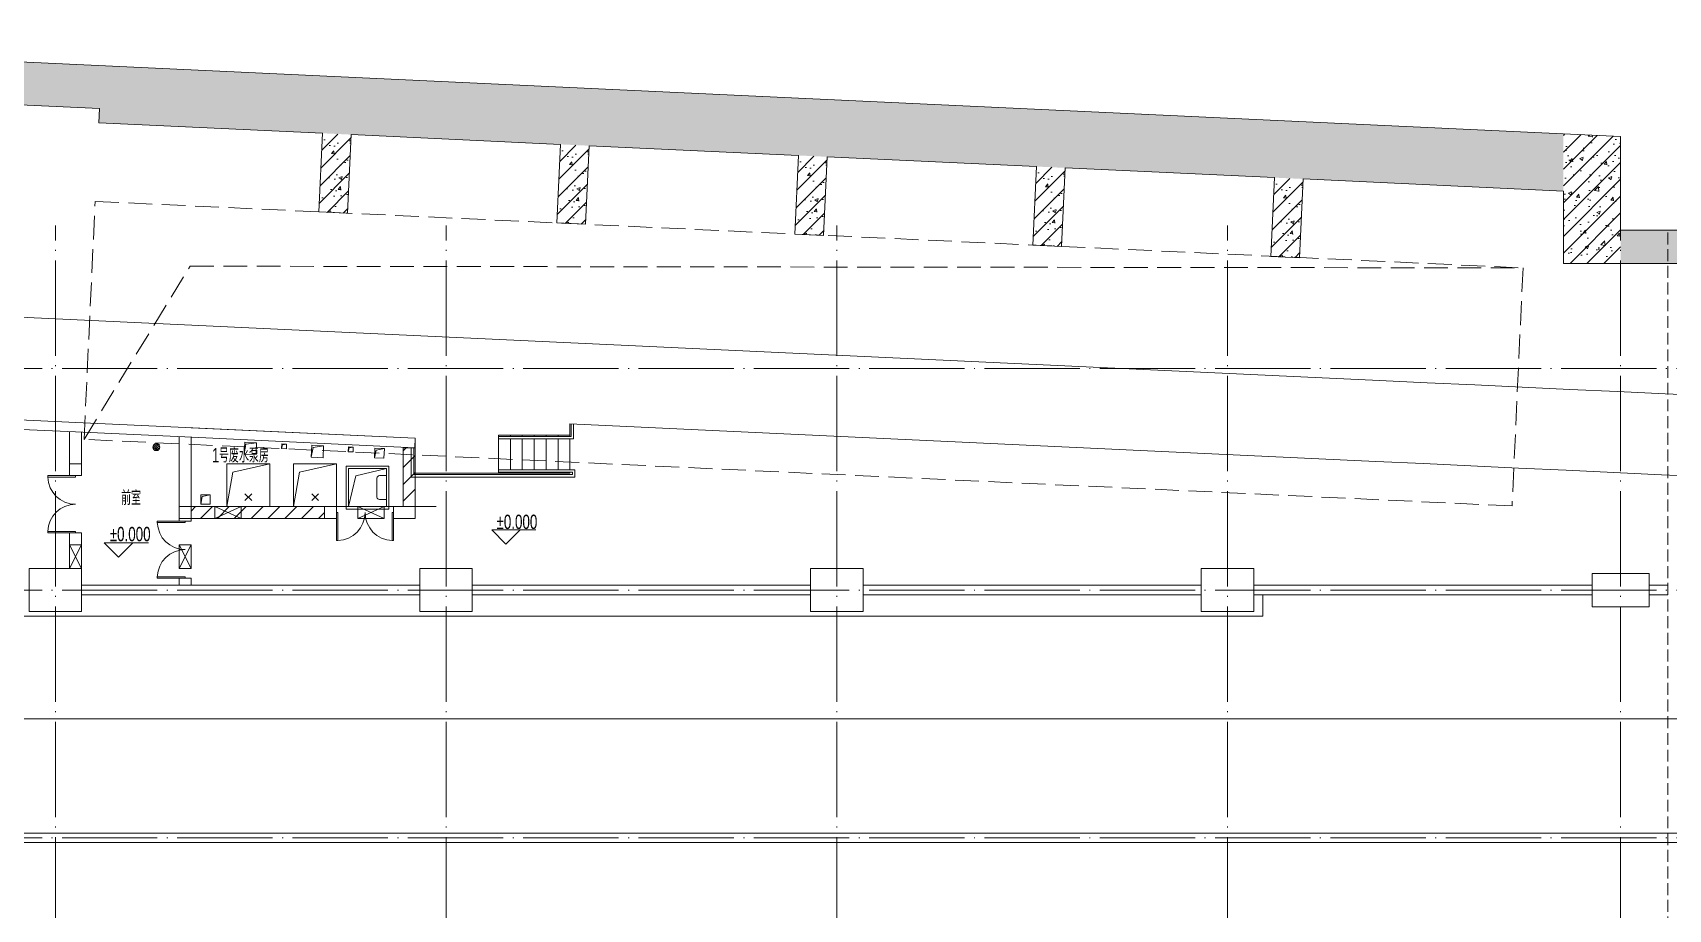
# Model space of a CAD drawing. Extents: x 4 to 13611208, y -605838 to 574722.
# Drawn here: x 13135622 to 13169947, y -10459 to 7934 of the extents above; entities that cross this region are included whole.
import ezdxf

# ---------------------------------------------------------------- set-up
doc = ezdxf.new("R2010")
doc.units = 0
doc.header["$LTSCALE"] = 1000
doc.header["$MEASUREMENT"] = 0
doc.linetypes.add('DASH', pattern=[0.35, 0.25, -0.1])
doc.linetypes.add('DOTE', pattern=[2.42, 2, -0.2, 0.02, -0.2])
doc.layers.add('pipe排水', color=8, linetype='Continuous', lineweight=5)
doc.layers.add('建筑底图', color=8, linetype='Continuous', lineweight=13)
doc.styles.add('C', font='HZTXT_E', dxfattribs={"width": 0.7, "bigfont": 'HZTXT'})
pattern_1 = [(45, (793255.26, 9e-08), (-176.7766953, 176.7766953), []), (50, (793255.26, 9e-08), (717.260183, -62.752135), [75, -825]), (355, (793255.26, 9e-08), (-138.751334, 752.192134), [60, -660]), (100.4514, (793315, -5.2), (578.50938, 689.439542), [63.74019, -701.14211]), (46.1842, (793255.26, 200), (1067.24105, -165.519014), [112.5, -1237.5]), (96.6356, (793344.2, 186.2), (934.662706, 974.11787), [95.61029, -1051.713]), (351.1842, (793255.3, 200), (934.661945, 974.1186), [90, -990]), (21, (793355.26, 150), (596.907052, -402.61889), [75, -825]), (326, (793355.26, 150), (243.31533, 725.150045), [60, -660]), (71.4514, (793405, 116.45), (840.22263, 322.530497), [63.74019, -701.14211]), (37.5, (793255.26, 9e-08), (12.1598553, 332.893854), [0, -652, 0, -670, 0, -662.5]), (7.5, (793255.26, 9e-08), (263.069537, 394.411712), [0, -382, 0, -637, 0, -252.5]), (327.5, (793032.26, 9e-08), (533.822436, -22.554872), [0, -250, 0, -780, 0, -1035]), (317.5, (792932.26, 9e-08), (583.18617, 100.104982), [0, -325, 0, -518, 0, -735])]
pattern_2 = [(45, (0, 179.5), (-176.776766, 176.776766), [])]

# ---------------------------------------------------------------- blocks, each defined once
blk = doc.blocks.new('地漏')
at = {"layer": 'pipe排水'}
h = blk.add_hatch(dxfattribs=at)
h.set_pattern_fill('ANSI31', color=8, scale=25, style=0)
h.set_pattern_definition([(45, (-444803.95, -349136.397), (-28.0633004, 28.0633004), [])])
h.paths.add_polyline_path([(100, 0, 1), (-100, 0, 1)])
blk.add_circle((0, 0), 100, dxfattribs=at)
blk = doc.blocks.new('$DorLib2D$00000002')
for p, q in [((-0.5, 0), (-0.5, 0.4875)), ((-0.475, 0.4875), (-0.5, 0.4875)), ((-0.475, 0), (-0.475, 0.4875)), ((0.475, 0), (0.475, 0.4875)), ((0.475, 0.4875), (0.5, 0.4875)), ((0.5, 0), (0.5, 0.4875)), ((-0.5, 0), (-0.475, 0)), ((0.5, 0), (0.475, 0))]:
    blk.add_line(p, q)
at = {"lineweight": 13}
for centre, start, end in [((-0.4875, 0), 0, 88.53072), ((0.4875, 0), 91.46928, 180)]:
    blk.add_arc(centre, 0.4875, start, end, dxfattribs=at)
blk = doc.blocks.new('_FZH')
blk.add_lwpolyline([(-0.5, -0.5), (0.5, -0.5), (0.5, 0.5), (-0.5, 0.5)], close=True)

msp = doc.modelspace()

# ---------------------------------------------------------------- hatches: boundary and pattern name
at = {"layer": '建筑底图'}
h = msp.add_hatch(dxfattribs=at)
h.set_pattern_fill('钢筋混凝土', color=8, scale=100, style=0)
h.set_pattern_definition(pattern_1)
h.paths.add_polyline_path([(13167747.4, 4611.1), (13167747.4, 5812.4), (13122181.4, 7934.3), (13122090.7, 5986.4), (13122989.7, 5944.5), (13123038.6, 6993.4), (13137023.4, 6342.1), (13137009.4, 6042.5)])
h = msp.add_hatch(dxfattribs=at)
h.set_pattern_fill('钢筋混凝土', color=8, scale=100, style=0)
h.set_pattern_definition([(45, (773277.22, 200929.1), (-176.7766953, 176.7766953), []), (50, (773277.2, 200929.1), (717.260183, -62.752135), [75, -825]), (355, (773277.2, 200929.1), (-138.751334, 752.192134), [60, -660]), (100.4514, (773337, 200923.9), (578.50938, 689.439542), [63.74019, -701.14211]), (46.1842, (773277.2, 201129.1), (1067.24105, -165.519014), [112.5, -1237.5]), (96.6356, (773366.2, 201115.3), (934.662706, 974.11787), [95.61029, -1051.713]), (351.1842, (773277.2, 201129.1), (934.66195, 974.1186), [90, -990]), (21, (773377.2, 201079.1), (596.907052, -402.61889), [75, -825]), (326, (773377.2, 201079.1), (243.31533, 725.150045), [60, -660]), (71.4514, (773426.96, 201045.55), (840.22263, 322.530497), [63.74019, -701.14211]), (37.5, (773277.22, 200929.1), (12.1598553, 332.893854), [0, -652, 0, -670, 0, -662.5]), (7.5, (773277.22, 200929.1), (263.069537, 394.411712), [0, -382, 0, -637, 0, -252.5]), (327.5, (773054.22, 200929.1), (533.822436, -22.554872), [0, -250, 0, -780, 0, -1035]), (317.5, (772954.2, 200929.1), (583.18617, 100.104982), [0, -325, 0, -518, 0, -735])])
h.paths.add_polyline_path([(13142226.7, 4142.1), (13142303.7, 5794.8), (13141704.3, 5822.7), (13141627.6, 4174.4)])
h = msp.add_hatch(dxfattribs=at)
h.set_pattern_fill('钢筋混凝土', color=8, scale=100, style=0)
h.set_pattern_definition([(45, (778271.5, 200697.73), (-176.7766953, 176.7766953), []), (50, (778271.5, 200697.73), (717.260183, -62.752135), [75, -825]), (355, (778271.5, 200697.7), (-138.751334, 752.192134), [60, -660]), (100.4514, (778331.26, 200692.5), (578.50938, 689.439542), [63.74019, -701.14211]), (46.1842, (778271.5, 200897.7), (1067.24105, -165.519014), [112.5, -1237.5]), (96.6356, (778360.4, 200883.9), (934.662706, 974.11787), [95.61029, -1051.713]), (351.1842, (778271.5, 200897.7), (934.66195, 974.1186), [90, -990]), (21, (778371.5, 200847.73), (596.907052, -402.61889), [75, -825]), (326, (778371.5, 200847.7), (243.31533, 725.150045), [60, -660]), (71.4514, (778421.2, 200814.2), (840.22263, 322.530497), [63.74019, -701.14211]), (37.5, (778271.5, 200697.73), (12.1598553, 332.893854), [0, -652, 0, -670, 0, -662.5]), (7.5, (778271.5, 200697.73), (263.069537, 394.411712), [0, -382, 0, -637, 0, -252.5]), (327.5, (778048.5, 200697.73), (533.822436, -22.554872), [0, -250, 0, -780, 0, -1035]), (317.5, (777948.5, 200697.73), (583.18617, 100.104982), [0, -325, 0, -518, 0, -735])])
h.paths.add_polyline_path([(13147221, 3910.7), (13147298, 5563.4), (13146698.6, 5591.3), (13146621.9, 3943.1)])
h = msp.add_hatch(dxfattribs=at)
h.set_pattern_fill('钢筋混凝土', color=8, scale=100, style=0)
h.set_pattern_definition(pattern_1)
h.paths.add_polyline_path([(13167747.4, 3089.7), (13167747.4, 5812.4), (13168947.4, 5756.6), (13168947.4, 3089.7)])
h = msp.add_hatch(dxfattribs=at)
h.set_pattern_fill('钢筋混凝土', color=8, scale=100, style=0)
h.set_pattern_definition([(45, (783266.08, 200465.15), (-176.7766953, 176.7766953), []), (50, (783266.1, 200465.15), (717.260183, -62.752135), [75, -825]), (355, (783266.1, 200465.15), (-138.751334, 752.192134), [60, -660]), (100.4514, (783325.85, 200459.9), (578.50938, 689.439542), [63.74019, -701.14211]), (46.1842, (783266.1, 200665.15), (1067.24105, -165.519014), [112.5, -1237.5]), (96.6356, (783355, 200651.4), (934.662706, 974.11787), [95.61029, -1051.713]), (351.1842, (783266.1, 200665.2), (934.66195, 974.1186), [90, -990]), (21, (783366.1, 200615.15), (596.907052, -402.61889), [75, -825]), (326, (783366.1, 200615.15), (243.31533, 725.150045), [60, -660]), (71.4514, (783415.8, 200581.6), (840.22263, 322.530497), [63.74019, -701.14211]), (37.5, (783266.08, 200465.15), (12.1598553, 332.893854), [0, -652, 0, -670, 0, -662.5]), (7.5, (783266.08, 200465.15), (263.069537, 394.411712), [0, -382, 0, -637, 0, -252.5]), (327.5, (783043.08, 200465.15), (533.822436, -22.554872), [0, -250, 0, -780, 0, -1035]), (317.5, (782943.1, 200465.15), (583.18617, 100.104982), [0, -325, 0, -518, 0, -735])])
h.paths.add_polyline_path([(13152215.6, 3678.1), (13152292.6, 5330.8), (13151693.2, 5358.7), (13151616.5, 3710.5)])
h = msp.add_hatch(dxfattribs=at)
h.set_pattern_fill('钢筋混凝土', color=8, scale=100, style=0)
h.set_pattern_definition([(45, (788260.67, 200232.58), (-176.7766953, 176.7766953), []), (50, (788260.67, 200232.6), (717.260183, -62.752135), [75, -825]), (355, (788260.7, 200232.6), (-138.751334, 752.192134), [60, -660]), (100.4514, (788320.44, 200227.35), (578.50938, 689.439542), [63.74019, -701.14211]), (46.1842, (788260.7, 200432.6), (1067.24105, -165.519014), [112.5, -1237.5]), (96.6356, (788349.6, 200418.8), (934.662706, 974.11787), [95.61029, -1051.713]), (351.1842, (788260.7, 200432.6), (934.66195, 974.1186), [90, -990]), (21, (788360.67, 200382.6), (596.907052, -402.61889), [75, -825]), (326, (788360.7, 200382.6), (243.31533, 725.150045), [60, -660]), (71.4514, (788410.4, 200349), (840.22263, 322.530497), [63.74019, -701.14211]), (37.5, (788260.67, 200232.58), (12.1598553, 332.893854), [0, -652, 0, -670, 0, -662.5]), (7.5, (788260.67, 200232.58), (263.069537, 394.411712), [0, -382, 0, -637, 0, -252.5]), (327.5, (788037.67, 200232.58), (533.822436, -22.554872), [0, -250, 0, -780, 0, -1035]), (317.5, (787937.67, 200232.58), (583.18617, 100.104982), [0, -325, 0, -518, 0, -735])])
h.paths.add_polyline_path([(13157210.2, 3445.5), (13157287.1, 5098.2), (13156687.8, 5126.1), (13156611, 3477.9)])
h = msp.add_hatch(dxfattribs=at)
h.set_pattern_fill('钢筋混凝土', color=8, scale=100, style=0)
h.set_pattern_definition([(45, (793255.26, 200000), (-176.7766953, 176.7766953), []), (50, (793255.26, 200000), (717.260183, -62.752135), [75, -825]), (355, (793255.26, 200000), (-138.751334, 752.192134), [60, -660]), (100.4514, (793315, 199994.8), (578.50938, 689.439542), [63.74019, -701.14211]), (46.1842, (793255.26, 200200), (1067.24105, -165.519014), [112.5, -1237.5]), (96.6356, (793344.2, 200186.2), (934.662706, 974.11787), [95.61029, -1051.713]), (351.1842, (793255.3, 200200), (934.66195, 974.1186), [90, -990]), (21, (793355.26, 200150), (596.907052, -402.61889), [75, -825]), (326, (793355.26, 200150), (243.31533, 725.150045), [60, -660]), (71.4514, (793405, 200116.45), (840.22263, 322.530497), [63.74019, -701.14211]), (37.5, (793255.26, 200000), (12.1598553, 332.893854), [0, -652, 0, -670, 0, -662.5]), (7.5, (793255.26, 200000), (263.069537, 394.411712), [0, -382, 0, -637, 0, -252.5]), (327.5, (793032.26, 200000), (533.822436, -22.554872), [0, -250, 0, -780, 0, -1035]), (317.5, (792932.26, 200000), (583.18617, 100.104982), [0, -325, 0, -518, 0, -735])])
h.paths.add_polyline_path([(13162204.8, 3213), (13162281.7, 4865.7), (13161682.4, 4893.6), (13161605.6, 3245.3)])
h = msp.add_hatch(dxfattribs=at)
h.set_pattern_fill('钢筋混凝土', color=8, scale=100, style=0)
h.set_pattern_definition(pattern_1)
h.paths.add_polyline_path([(13122497.4, -13710.3), (13121697.4, -13710.3), (13121697.4, -15460.3), (13121787.4, -17303.4), (13122586.5, -17265.7), (13122497.4, -15440.7)])
h.paths.add_polyline_path([(13121697.4, -4210.3), (13122497.4, -4210.3), (13122497.4, -2478.9), (13122573.5, -843.5), (13121774.4, -806.3), (13121697.4, -2460.3)])
h.paths.add_polyline_path([(13168947.4, -21010.3), (13168947.4, -21710.3), (13207597.4, -21710.3), (13207597.4, -20160.3), (13281197.4, -20160.3), (13281197.4, -19460.3), (13206897.4, -19460.3), (13206897.4, -21010.3)])
h.paths.add_polyline_path([(13168947.4, 3789.7), (13168947.4, 3089.7), (13206897.4, 3089.7), (13206897.4, 1539.7), (13281197.4, 1539.7), (13281197.4, 2239.7), (13207597.4, 2239.7), (13207597.4, 3789.7)])
h.paths.add_polyline_path([(13473697.4, -4551.4), (13472897.4, -4551.4), (13472897.4, -13160.3), (13473697.4, -13160.3)])
h.paths.add_polyline_path([(13473697.4, 2261.9), (13472897.4, 2261.9), (13472897.4, 2248.6), (13473697.4, 2248.6)])
h.paths.add_polyline_path([(13354022.4, 889.7), (13354022.4, 1039.7), (13354172.4, 1039.7), (13354172.4, 889.7), (13376672.4, 889.7), (13376672.4, 1039.7), (13376822.4, 1039.7), (13376822.4, 889.7), (13398547.4, 889.7), (13398547.4, 1039.7), (13398697.4, 1039.7), (13398697.4, 889.7), (13422497.4, 889.7), (13422497.4, 1089.7), (13453297.4, 1089.7), (13453297.4, 1789.7), (13421797.4, 1789.7), (13421797.4, 1589.7), (13349146.3, 1589.7), (13349146.3, 889.7)])
h.paths.add_polyline_path([(13332922.4, 889.7), (13332922.4, 1039.7), (13333072.4, 1039.7), (13333072.4, 889.7), (13349146.3, 889.7), (13349146.3, 1589.7), (13311597.4, 1589.7), (13311597.4, 889.7)])
h.paths.add_polyline_path([(13332922.4, -18960.3), (13332922.4, -18810.3), (13311597.4, -18810.3), (13311597.4, -19510.3), (13349146.3, -19510.3), (13349146.3, -18810.3), (13333072.4, -18810.3), (13333072.4, -18960.3)])
h.paths.add_polyline_path([(13376672.4, -18960.3), (13376672.4, -18810.3), (13354172.4, -18810.3), (13354172.4, -18960.3), (13354022.4, -18960.3), (13354022.4, -18810.3), (13349146.3, -18810.3), (13349146.3, -19510.3), (13438197.4, -19510.3), (13438197.4, -19710.3), (13453297.4, -19710.3), (13453297.4, -19010.3), (13438897.4, -19010.3), (13438897.4, -18810.3), (13436422.6, -18810.3), (13436422.6, -18960.3), (13436272.6, -18960.3), (13436272.6, -18810.3), (13433472, -18810.3), (13433472, -18960.3), (13433322, -18960.3), (13433322, -18810.3), (13430973.4, -18810.3), (13430973.4, -18960.3), (13430823.4, -18960.3), (13430823.4, -18810.3), (13420572.4, -18810.3), (13420572.4, -18960.3), (13420422.4, -18960.3), (13420422.4, -18810.3), (13376822.4, -18810.3), (13376822.4, -18960.3)])
h = msp.add_hatch(dxfattribs=at)
h.set_pattern_fill('普通砖', color=8, scale=100, style=0)
h.set_pattern_definition(pattern_2)
h.paths.add_polyline_path([(13143397.4, -2010.3), (13143647.4, -2010.3), (13143647.4, -773.5), (13143397.4, -773.5)])
h = msp.add_hatch(dxfattribs=at)
h.set_pattern_fill('普通砖', color=8, scale=100, style=0)
h.set_pattern_definition(pattern_2)
h.paths.add_polyline_path([(13141747.4, -2260.3), (13141747.4, -2010.3), (13138947.4, -2010.3), (13138947.4, -2260.3)])

# ---------------------------------------------------------------- linework, layer by layer
at = {"layer": '建筑底图', "color": 8}
for p, q in [((13168947.4, 5756.6), (13122181.4, 7934.3)), ((13137023.4, 6342.1), (13123038.6, 6993.4)), ((13137009.4, 6042.5), (13137023.4, 6342.1)), ((13137009.4, 6042.5), (13141704, 5823.9)), ((13141704, 5823.9), (13141627.3, 4175.7)), ((13142226.6, 4147.7), (13142303.8, 5795.9)), ((13142303.8, 5795.9), (13146698.6, 5591.3)), ((13146698.6, 5591.3), (13146621.8, 3942)), ((13147221.2, 3914), (13147298, 5563.4)), ((13147298, 5563.4), (13151693.2, 5358.7)), ((13168947.4, 3789.7), (13168947.4, 5756.6)), ((13151693.2, 5358.7), (13151616.4, 3708.3)), ((13152215.7, 3680.3), (13152292.6, 5330.8)), ((13152292.6, 5330.8), (13156687.8, 5126.1)), ((13156687.8, 5126.1), (13156610.9, 3474.6)), ((13157210.2, 3446.7), (13157287.1, 5098.2)), ((13157287.1, 5098.2), (13161682.4, 4893.6)), ((13161682.4, 4893.6), (13161605.4, 3240.9)), ((13162204.8, 3213), (13162281.7, 4865.7)), ((13162281.7, 4865.7), (13167747.4, 4611.1)), ((13167747.4, 3089.7), (13167747.4, 4611.1)), ((13141627.3, 4175.7), (13142226.6, 4147.7)), ((13146621.8, 3942), (13147221.2, 3914)), ((13207597.4, 3789.7), (13168947.4, 3789.7)), ((13151616.4, 3708.3), (13152215.7, 3680.3)), ((13156610.9, 3474.6), (13157210.2, 3446.7)), ((13161605.4, 3240.9), (13162204.8, 3213)), ((13206897.4, 3089.7), (13167747.4, 3089.7)), ((13134897.4, -166), (13136527, -241.9)), ((13136527, -241.9), (13138827, -349)), ((13146897.4, -274.3), (13163807.8, -1061.7)), ((13146897.4, -535.3), (13146897.4, -274.3)), ((13146922.4, -535.3), (13146922.4, -275.5)), ((13146972.4, -585.3), (13146972.4, -277.8)), ((13135397.4, -389.5), (13136517.7, -441.7)), ((13136397.4, -436.1), (13136397.4, -1084.2)), ((13136517.7, -441.7), (13138817.7, -548.8)), ((13136647.4, -447.7), (13136647.4, -1084.2)), ((13138697.4, -543.2), (13138697.4, -2010.3)), ((13138817.7, -548.8), (13143642.7, -773.5)), ((13138827, -349), (13143652, -573.7)), ((13138947.4, -554.8), (13138947.4, -2010.3)), ((13143647.4, -573.5), (13138947.6, -354.6)), ((13143652, -573.7), (13143642.7, -773.5)), ((13143647.4, -1310.3), (13143647.4, -573.5)), ((13145397.4, -510.3), (13145397.4, -1310.3)), ((13145397.4, -510.3), (13146897.4, -510.3)), ((13145397.4, -535.3), (13146922.4, -535.3)), ((13145397.4, -585.3), (13146972.4, -585.3)), ((13145647.4, -510.3), (13145647.4, -535.3)), ((13145647.4, -585.3), (13145647.4, -1235.3)), ((13145897.4, -510.3), (13145897.4, -535.3)), ((13145897.4, -585.3), (13145897.4, -1235.3)), ((13146147.4, -510.3), (13146147.4, -535.3)), ((13146147.4, -585.3), (13146147.4, -1235.3)), ((13146397.4, -510.3), (13146397.4, -535.3)), ((13146397.4, -510.3), (13146397.4, -535.3)), ((13146397.4, -585.3), (13146397.4, -1235.3)), ((13146397.4, -585.3), (13146397.4, -1235.3)), ((13146647.4, -510.3), (13146647.4, -535.3)), ((13146647.4, -585.3), (13146647.4, -1235.3)), ((13146897.4, -1235.3), (13146897.4, -585.3)), ((13143397.4, -773.5), (13143397.4, -2010.3)), ((13143647.4, -773.5), (13143397.4, -773.5)), ((13143647.4, -773.5), (13143647.4, -2010.3)), ((13136397.4, -1087.2), (13136397.4, -1110.2)), ((13136647.4, -1087.2), (13136647.4, -1110.2)), ((13143622.4, -1335.3), (13146947.4, -1335.3)), ((13143647.4, -1310.3), (13146897.4, -1310.3)), ((13145397.4, -1235.3), (13146997.4, -1235.3)), ((13145397.4, -1285.3), (13146947.4, -1285.3)), ((13145647.4, -1285.3), (13145647.4, -1310.3)), ((13145897.4, -1285.3), (13145897.4, -1310.3)), ((13146147.4, -1285.3), (13146147.4, -1310.3)), ((13146397.4, -1285.3), (13146397.4, -1310.3)), ((13146397.4, -1285.3), (13146397.4, -1310.3)), ((13146647.4, -1285.3), (13146647.4, -1310.3)), ((13146897.4, -1310.3), (13146897.4, -1285.3)), ((13146947.4, -1335.3), (13146947.4, -1285.3)), ((13146997.4, -1395.3), (13146997.4, -1235.3)), ((13143562.4, -1395.3), (13146997.4, -1395.3)), ((13138947.4, -2010.3), (13138697.4, -2010.3)), ((13138697.4, -2010.3), (13138697.4, -2260.3)), ((13138947.4, -2260.3), (13138947.4, -2010.3)), ((13138947.4, -2010.3), (13141747.4, -2010.3)), ((13139697.4, -2010.3), (13144087.3, -2010.3)), ((13141997.4, -2010.3), (13141747.4, -2010.3)), ((13141747.4, -2010.3), (13141747.4, -2260.3)), ((13141997.4, -2260.3), (13141997.4, -2010.3)), ((13143647.4, -2010.3), (13143197.4, -2010.3)), ((13143197.4, -2010.3), (13143197.4, -2260.3)), ((13143647.4, -2260.3), (13143647.4, -2010.3)), ((13138697.4, -2260.3), (13138697.4, -2311.7)), ((13138697.4, -2260.3), (13138947.4, -2260.3)), ((13138697.4, -2311.7), (13138947.4, -2311.7)), ((13138947.4, -2311.7), (13138947.4, -2260.3)), ((13138947.4, -2260.3), (13141747.4, -2260.3)), ((13141747.4, -2260.3), (13141997.4, -2260.3)), ((13143197.4, -2260.3), (13143647.4, -2260.3)), ((13145555, -2795.5), (13145255, -2495.5)), ((13145255, -2495.5), (13146183.7, -2495.5)), ((13145555, -2795.5), (13145855, -2495.5)), ((13136397.4, -2810.2), (13136397.4, -3310.3)), ((13136647.4, -2810.2), (13136647.4, -3310.3)), ((13137423, -3067.7), (13137123, -2767.7)), ((13137123, -2767.7), (13138051.8, -2767.7)), ((13137423, -3067.7), (13137723, -2767.7)), ((13136647.4, -3660.3), (13138822.4, -3660.3)), ((13138947.4, -3511.7), (13138697.4, -3511.7)), ((13138697.4, -3511.7), (13138697.4, -3660.3)), ((13138822.4, -3660.3), (13143747.4, -3660.3)), ((13138947.4, -3660.3), (13138947.4, -3511.7)), ((13144847.4, -3660.3), (13151947.4, -3660.3)), ((13153047.4, -3660.3), (13160147.4, -3660.3)), ((13161247.4, -3660.3), (13168347.4, -3660.3)), ((13169547.4, -3660.3), (13169937.4, -3660.3)), ((13169937.4, -3660.3), (13169937.4, -3860.3)), ((13136647.4, -3860.3), (13138822.4, -3860.3)), ((13138822.4, -3860.3), (13143747.4, -3860.3)), ((13144847.4, -3860.3), (13151947.4, -3860.3)), ((13153047.4, -3860.3), (13160147.4, -3860.3)), ((13161247.4, -3860.3), (13168347.4, -3860.3)), ((13161437.4, -3860.3), (13161437.4, -4310.3)), ((13169547.4, -3860.3), (13169937.4, -3860.3)), ((13128141.9, -4310.3), (13161437.4, -4310.3))]:
    msp.add_line(p, q, dxfattribs=at)
at = {"layer": '建筑底图', "color": 8, "linetype": 'DOTE'}
for p, q in [((13136097.4, -25465), (13136097.4, 3889.7)), ((13144297.4, -25465), (13144297.4, 3889.7)), ((13152497.4, -25465), (13152497.4, 3889.7)), ((13160697.4, -25465), (13160697.4, 3889.7)), ((13168947.4, -25465), (13168947.4, 3889.7)), ((13119297.4, 889.7), (13332922.4, 889.7)), ((13119297.4, -3760.3), (13232280.9, -3760.3)), ((13119297.4, -8960.3), (13476260, -8960.3))]:
    msp.add_line(p, q, dxfattribs=at)
at = {"layer": '建筑底图', "color": 8, "linetype": 'DASH'}
msp.add_line((13169937.4, -21710.3), (13169937.4, 3789.7), dxfattribs=at)
at = {"layer": '建筑底图', "color": 8, "linetype": 'Continuous'}
for p, q in [((13143562.4, -1395.3), (13143562.4, -768.6)), ((13143622.4, -1335.3), (13143622.4, -771.3))]:
    msp.add_line(p, q, dxfattribs=at)
at = {"layer": '建筑底图', "color": 8, "ltscale": 2}
for p, q in [((13143047.4, -1210.3), (13142247.4, -1210.3)), ((13142247.4, -1210.3), (13142247.4, -2010.3)), ((13142897.4, -1360.3), (13143047.4, -1360.3)), ((13142847.4, -1810.3), (13142847.4, -1410.3)), ((13143047.4, -1860.3), (13142897.4, -1860.3))]:
    msp.add_line(p, q, dxfattribs=at)
at = {"layer": '建筑底图', "color": 8, "ltscale": 0.1}
for p, q in [((13119770.1, -8860.3), (13181097.4, -8860.3)), ((13119770.1, -9060.3), (13181097.4, -9060.3))]:
    msp.add_line(p, q, dxfattribs=at)
at = {"layer": '建筑底图', "color": 8, "linetype": 'DASH', "ltscale": 2}
for points in [[(13166900.2, 2998.8), (13166667.6, -1995.8), (13136700.1, -600.3), (13136932.7, 4394.3), (13166900.2, 2998.8)], [(13136700.1, -600.3), (13138923.4, 3035), (13166900.2, 2998.8)]]:
    msp.add_lwpolyline(points, dxfattribs=at)
at = {"layer": '建筑底图', "color": 8, "ltscale": 0.1, "flags": 128}
msp.add_lwpolyline([(13120034.6, 2678.4), (13163886.7, 636.4), (13164885.6, 589.9), (13165884.5, 543.4), (13166883.4, 497), (13167882.4, 450.6), (13168881.3, 404.4), (13169880.2, 358.3), (13170879.2, 312.4)], dxfattribs=at)
at = {"layer": '建筑底图', "color": 8}
for points in [[(13140060.9, -907), (13140310.6, -918.6), (13140322.2, -668.9), (13140072.5, -657.3)], [(13140060.9, -907), (13140098.3, -698.5), (13140322.2, -668.9), (13140072.5, -657.3)], [(13140845.1, -793.4), (13140945, -798), (13140949.6, -698.1), (13140849.7, -693.5)], [(13140845.1, -793.4), (13140867.3, -716.5), (13140949.6, -698.1), (13140849.7, -693.5)], [(13141466.7, -972.5), (13141716.4, -984.1), (13141728, -734.3), (13141478.3, -722.7)], [(13141466.7, -972.5), (13141505.8, -766.5), (13141728, -734.3), (13141478.3, -722.7)], [(13142345, -863.2), (13142245.1, -858.5), (13142249.7, -758.7), (13142349.6, -763.3)], [(13142245.1, -858.5), (13142261.8, -777.5), (13142349.6, -763.3), (13142249.7, -758.7)], [(13142992.8, -993.5), (13142793, -984.2), (13142802.3, -784.4), (13143002.1, -793.7)], [(13142793, -984.2), (13142830.3, -823.5), (13143002.1, -793.7), (13142802.3, -784.4)], [(13139697.4, -1110.3), (13140597.4, -1110.3), (13140597.4, -2010.3), (13139697.4, -2010.3)], [(13139697.4, -2010.3), (13139823.3, -1288), (13140597.4, -1110.3), (13139697.4, -1110.3)], [(13141097.4, -1110.3), (13141997.4, -1110.3), (13141997.4, -2010.3), (13141097.4, -2010.3)], [(13141097.4, -2010.3), (13141223.3, -1288), (13141997.4, -1110.3), (13141097.4, -1110.3)], [(13142197.4, -1160.3), (13143097.4, -1160.3), (13143097.4, -2060.3), (13142197.4, -2060.3)], [(13142247.4, -2010.3), (13142402.3, -1361), (13143047.4, -1210.3), (13142247.4, -1210.3)], [(13139347.4, -1961.7), (13139147.4, -1961.7), (13139147.4, -1761.7), (13139347.4, -1761.7)], [(13139147.4, -1961.7), (13139175.4, -1797.9), (13139347.4, -1761.7), (13139147.4, -1761.7)], [(13139347.4, -1961.7), (13139147.4, -1961.7), (13139147.4, -1761.7), (13139347.4, -1761.7)], [(13139447.4, -2260.3), (13139447.4, -2010.3), (13139997.4, -2010.3), (13139997.4, -2260.3)], [(13142447.4, -2260.3), (13142447.4, -2010.3), (13142997.4, -2010.3), (13142997.4, -2260.3)], [(13136647.4, -3310.3), (13136397.4, -3310.3), (13136397.4, -2810.3), (13136647.4, -2810.3)], [(13138947.4, -3310.3), (13138697.4, -3310.3), (13138697.4, -2810.3), (13138947.4, -2810.3)]]:
    msp.add_lwpolyline(points, close=True, dxfattribs=at)
at = {"layer": '建筑底图', "color": 8, "ltscale": 2}
msp.add_lwpolyline([(13142247.4, -1210.3), (13143047.4, -1210.3), (13143047.4, -2010.3), (13142247.4, -2010.3)], close=True, dxfattribs=at)
at = {"layer": '建筑底图', "color": 8}
for points in [[(13163807.8, -1061.7), (13164806.7, -1108.3), (13165805.6, -1154.7), (13166804.7, -1201.2), (13167803.7, -1247.5), (13168802.8, -1293.8), (13169802, -1339.9), (13170801.2, -1385.8)], [(13139447.4, -2010.3), (13139997.4, -2260.3)], [(13139447.4, -2260.3), (13139997.4, -2010.3)], [(13140076.7, -1881), (13140218.1, -1739.5)], [(13140218.1, -1881), (13140076.7, -1739.5)], [(13141476.7, -1881), (13141618.1, -1739.5)], [(13141618.1, -1881), (13141476.7, -1739.5)], [(13142447.4, -2010.3), (13142997.4, -2260.3)], [(13142447.4, -2260.3), (13142997.4, -2010.3)], [(13136397.4, -3310.3), (13136647.4, -2810.3)], [(13136647.4, -3310.3), (13136397.4, -2810.3)], [(13138697.4, -3310.3), (13138947.4, -2810.3)], [(13138947.4, -3310.3), (13138697.4, -2810.3)]]:
    msp.add_lwpolyline(points, dxfattribs=at)
at = {"layer": '建筑底图', "color": 8, "ltscale": 0.1}
msp.add_lwpolyline([(13119797.4, -6460.3), (13235997.4, -6460.3)], dxfattribs=at)
at = {"layer": '建筑底图', "color": 8}
msp.add_circle((13138217.4, -760.3), 75, dxfattribs=at)
msp.add_circle((13138217.4, -760.3), 75, dxfattribs=at)
at = {"layer": '建筑底图', "color": 8, "ltscale": 2}
for centre, start, end in [((13142897.4, -1410.3), 90, 180), ((13142897.4, -1810.3), 180, 270)]:
    msp.add_arc(centre, 50, start, end, dxfattribs=at)

# ---------------------------------------------------------------- block references
at = {"layer": '建筑底图', "color": 8, "ltscale": 3.5, "xscale": -0.7499999999999998, "yscale": 0.7499999999999998, "zscale": 0.7499999999999998, "rotation": 180}
msp.add_blockref('地漏', (13138217.4, -760.3), dxfattribs=at)
at = {"layer": '建筑底图', "color": 8, "xscale": 1200, "yscale": -1200, "zscale": 1200, "rotation": 270}
for p in [(13136522.4, -1960.2), (13138822.4, -2911.7)]:
    msp.add_blockref('$DorLib2D$00000002', p, dxfattribs=at)
at = {"layer": '建筑底图', "color": 8}
for name, p, xscale, yscale, zscale in [('_FZH', (13136522.4, -1235.2), 250, 250, 250), ('$DorLib2D$00000002', (13142597.4, -2135.3), 1200, -1200, 1200), ('_FZH', (13136522.4, -2685.2), 250, 250, 250)]:
    msp.add_blockref(name, p, dxfattribs=dict(at, xscale=xscale, yscale=yscale, zscale=zscale))
at = {"layer": '建筑底图', "color": 8, "lineweight": 30, "rotation": 180}
for p, xscale, yscale, zscale in [((13136097.4, -3760.3), 1100, 900, 900), ((13144297.4, -3760.3), 1100, 900, 900), ((13152497.4, -3760.3), 1100, 900, 900), ((13160697.4, -3760.3), 1100, 900, 900), ((13168947.4, -3760.3), 1200, 700, 700)]:
    msp.add_blockref('_FZH', p, dxfattribs=dict(at, xscale=xscale, yscale=yscale, zscale=zscale))

# ---------------------------------------------------------------- texts
at = {"layer": '建筑底图', "color": 8, "style": 'C', "width": 0.7}
for s, p in [('1', (13139383.1, -1083)), ('号废水泵房', (13139529.6, -1084.8)), ('前室', (13137476, -1977)), ('%%P0.000', (13145355.7, -2479)), ('%%P0.000', (13137239.3, -2736.2))]:
    msp.add_text(s, height=300, dxfattribs=at).set_placement(p)

doc.saveas('drawing.dxf')
